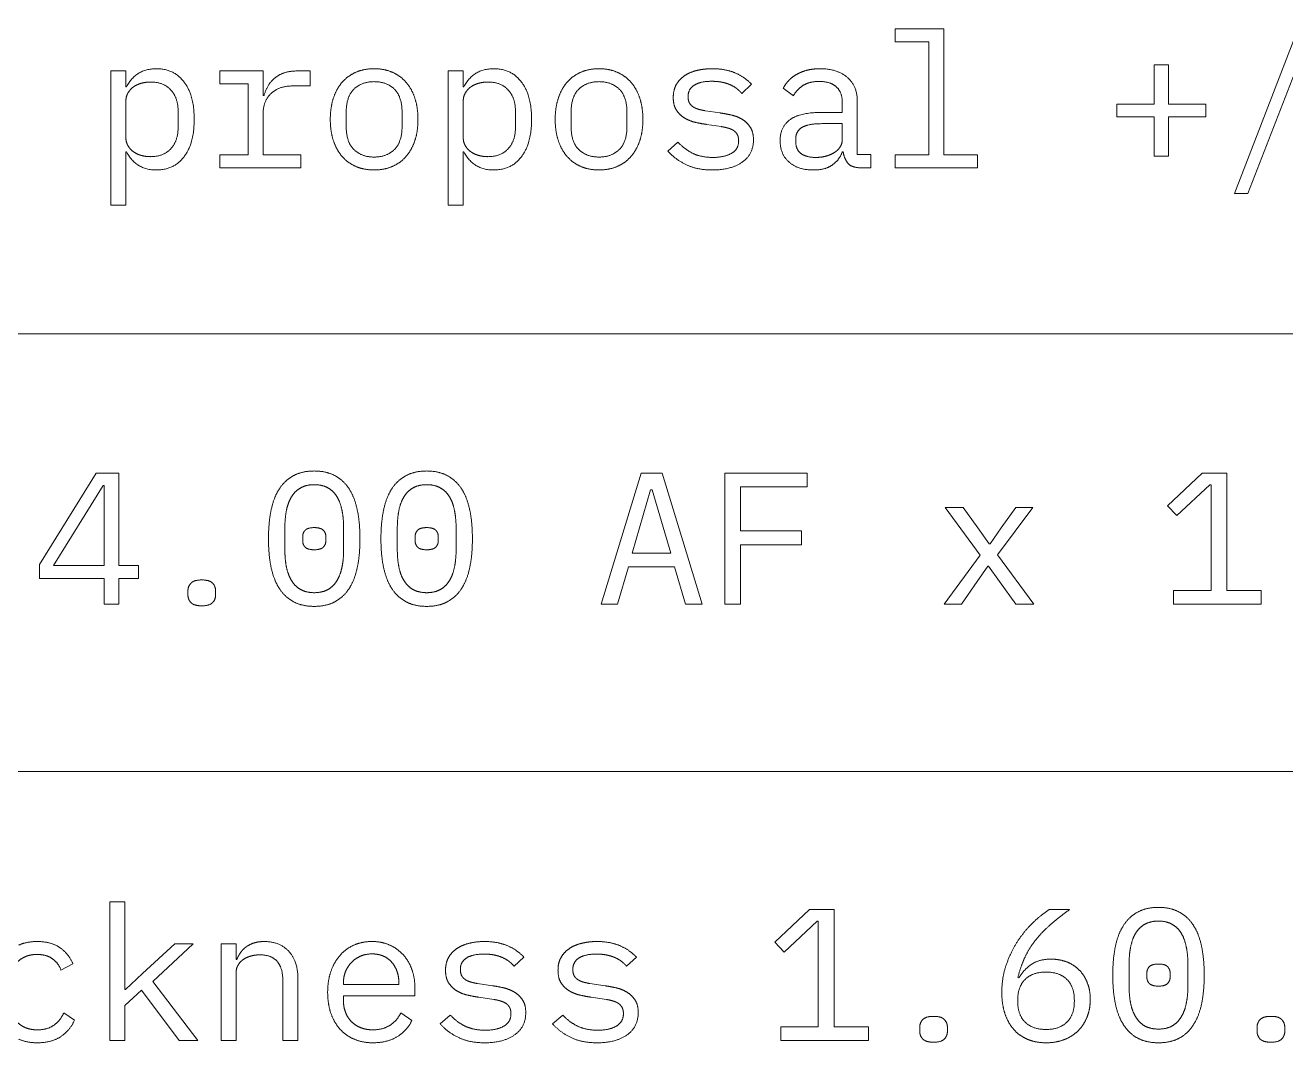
# Model space of a CAD drawing. Header units: millimetres. Extents: x 25 to 584, y 11 to 410.
# Drawn here: x 531.99 to 552.17, y 89.01 to 105.29 of the extents above; entities that cross this region are included whole.
import ezdxf

# ---------------------------------------------------------------- set-up
doc = ezdxf.new("R2010")
doc.units = ezdxf.units.MM
doc.layers.add('dims', color=7, linetype='Continuous', lineweight=5)

msp = doc.modelspace()

# ---------------------------------------------------------------- linework, layer by layer
at = {"layer": 'dims'}
for p, q in [((545.913, 105.23), (545.913, 105.026)), ((546.693, 105.23), (545.913, 105.23)), ((546.693, 103.214), (546.693, 105.23)), ((552.387, 105.29), (551.343, 102.596)), ((551.559, 102.596), (552.603, 105.29)), ((545.913, 105.026), (546.453, 105.026)), ((546.453, 105.026), (546.453, 103.214)), ((533.358, 104.558), (533.358, 102.41)), ((533.598, 104.558), (533.358, 104.558)), ((533.598, 104.306), (533.598, 104.558)), ((535.104, 104.558), (535.104, 104.354)), ((535.797, 104.558), (535.104, 104.558)), ((535.797, 104.168), (535.797, 104.558)), ((536.55, 104.558), (536.334, 104.558)), ((536.55, 104.318), (536.55, 104.558)), ((538.758, 104.558), (538.758, 102.41)), ((538.998, 104.558), (538.758, 104.558)), ((538.998, 104.306), (538.998, 104.558)), ((550.059, 104.654), (550.059, 104.027)), ((550.287, 104.654), (550.059, 104.654)), ((550.287, 104.027), (550.287, 104.654)), ((535.104, 104.354), (535.557, 104.354)), ((535.557, 104.354), (535.557, 103.214)), ((543.459, 104.198), (543.615, 104.345)), ((533.61, 104.306), (533.598, 104.306)), ((535.812, 104.168), (535.797, 104.168)), ((536.259, 104.318), (536.55, 104.318)), ((539.01, 104.306), (538.998, 104.306)), ((544.122, 104.282), (544.284, 104.162)), ((533.598, 103.505), (533.598, 104.063)), ((538.998, 103.505), (538.998, 104.063)), ((543.114, 103.886), (542.871, 103.922)), ((545.067, 104.048), (545.067, 103.895)), ((545.307, 103.22), (545.307, 104.072)), ((549.459, 104.027), (549.459, 103.823)), ((550.059, 104.027), (549.459, 104.027)), ((550.887, 104.027), (550.287, 104.027)), ((550.887, 103.823), (550.887, 104.027)), ((534.435, 103.916), (534.435, 103.652)), ((535.797, 103.214), (535.797, 103.883)), ((537.126, 103.673), (537.126, 103.895)), ((538.02, 103.895), (538.02, 103.673)), ((539.835, 103.916), (539.835, 103.652)), ((540.726, 103.673), (540.726, 103.895)), ((541.62, 103.895), (541.62, 103.673)), ((545.067, 103.895), (544.737, 103.895)), ((544.737, 103.715), (545.067, 103.715)), ((545.067, 103.715), (545.067, 103.46)), ((549.459, 103.823), (550.059, 103.823)), ((550.059, 103.823), (550.059, 103.196)), ((550.287, 103.823), (550.887, 103.823)), ((550.287, 103.196), (550.287, 103.823)), ((542.892, 103.703), (543.135, 103.667)), ((542.436, 103.418), (542.274, 103.277)), ((544.323, 103.418), (544.323, 103.481)), ((533.598, 103.262), (533.61, 103.262)), ((533.598, 102.41), (533.598, 103.262)), ((535.104, 103.214), (535.104, 103.01)), ((535.557, 103.214), (535.104, 103.214)), ((536.397, 103.214), (535.797, 103.214)), ((536.397, 103.01), (536.397, 103.214)), ((538.998, 103.262), (539.01, 103.262)), ((538.998, 102.41), (538.998, 103.262)), ((545.067, 103.262), (545.082, 103.262)), ((545.523, 103.22), (545.307, 103.22)), ((545.523, 103.01), (545.523, 103.22)), ((545.913, 103.214), (545.913, 103.01)), ((546.453, 103.214), (545.913, 103.214)), ((547.233, 103.214), (546.693, 103.214)), ((547.233, 103.01), (547.233, 103.214)), ((550.059, 103.196), (550.287, 103.196)), ((535.104, 103.01), (536.397, 103.01)), ((545.358, 103.01), (545.523, 103.01)), ((545.913, 103.01), (547.233, 103.01)), ((551.343, 102.596), (551.559, 102.596)), ((533.358, 102.41), (533.598, 102.41)), ((538.758, 102.41), (538.998, 102.41)), ((432.22, 100.35), (566.75, 100.35)), ((533.122, 98.122), (532.216, 96.661)), ((533.489, 98.122), (533.122, 98.122)), ((533.489, 96.646), (533.489, 98.122)), ((541.849, 98.122), (541.207, 96.028)), ((542.182, 98.122), (541.849, 98.122)), ((542.824, 96.028), (542.182, 98.122)), ((543.184, 98.122), (543.184, 96.028)), ((544.504, 98.122), (543.184, 98.122)), ((544.504, 97.903), (544.504, 98.122)), ((550.829, 98.122), (550.273, 97.603)), ((551.221, 98.122), (550.829, 98.122)), ((551.221, 96.247), (551.221, 98.122)), ((532.441, 96.646), (533.236, 97.927)), ((533.236, 97.927), (533.249, 97.927)), ((533.249, 97.927), (533.249, 96.646)), ((543.436, 97.903), (544.504, 97.903)), ((543.436, 97.198), (543.436, 97.903)), ((550.42, 97.444), (550.949, 97.936)), ((550.949, 97.936), (550.969, 97.936)), ((550.969, 97.936), (550.969, 96.247)), ((541.705, 96.844), (541.999, 97.855)), ((541.999, 97.855), (542.026, 97.855)), ((542.026, 97.855), (542.32, 96.844)), ((546.712, 97.576), (547.274, 96.814)), ((547, 97.576), (546.712, 97.576)), ((547.234, 97.249), (547, 97.576)), ((547.552, 96.817), (548.119, 97.576)), ((547.844, 97.576), (547.612, 97.249)), ((548.119, 97.576), (547.844, 97.576)), ((550.273, 97.603), (550.42, 97.444)), ((536.144, 96.904), (536.144, 97.246)), ((536.429, 97.108), (536.429, 97.042)), ((536.8, 97.042), (536.8, 97.108)), ((537.085, 97.246), (537.085, 96.904)), ((537.944, 96.904), (537.944, 97.246)), ((538.229, 97.108), (538.229, 97.042)), ((538.6, 97.042), (538.6, 97.108)), ((538.885, 97.246), (538.885, 96.904)), ((544.414, 97.198), (543.436, 97.198)), ((544.414, 96.979), (544.414, 97.198)), ((547.42, 96.991), (547.234, 97.249)), ((547.612, 97.249), (547.432, 96.991)), ((543.436, 96.979), (544.414, 96.979)), ((543.436, 96.028), (543.436, 96.979)), ((547.432, 96.991), (547.42, 96.991)), ((532.216, 96.661), (532.216, 96.439)), ((542.32, 96.844), (541.705, 96.844)), ((547.274, 96.814), (546.697, 96.028)), ((548.134, 96.028), (547.552, 96.817)), ((533.249, 96.646), (532.441, 96.646)), ((533.8, 96.646), (533.489, 96.646)), ((533.8, 96.439), (533.8, 96.646)), ((541.469, 96.028), (541.645, 96.625)), ((541.645, 96.625), (542.38, 96.625)), ((542.38, 96.625), (542.557, 96.028)), ((547.225, 96.391), (547.396, 96.637)), ((547.396, 96.637), (547.409, 96.637)), ((547.409, 96.637), (547.585, 96.391)), ((532.216, 96.439), (533.249, 96.439)), ((533.249, 96.439), (533.249, 96.028)), ((533.489, 96.439), (533.8, 96.439)), ((533.489, 96.028), (533.489, 96.439)), ((546.974, 96.028), (547.225, 96.391)), ((547.585, 96.391), (547.846, 96.028)), ((534.592, 96.235), (534.592, 96.181)), ((535.036, 96.181), (535.036, 96.235)), ((550.369, 96.247), (550.369, 96.028)), ((550.969, 96.247), (550.369, 96.247)), ((551.774, 96.247), (551.221, 96.247)), ((551.774, 96.028), (551.774, 96.247)), ((533.249, 96.028), (533.489, 96.028)), ((541.207, 96.028), (541.469, 96.028)), ((542.557, 96.028), (542.824, 96.028)), ((543.184, 96.028), (543.436, 96.028)), ((546.697, 96.028), (546.974, 96.028)), ((547.846, 96.028), (548.134, 96.028)), ((550.369, 96.028), (551.774, 96.028)), ((432.22, 93.35), (566.75, 93.35)), ((533.343, 91.266), (533.343, 89.046)), ((533.583, 91.266), (533.343, 91.266)), ((533.583, 89.865), (533.583, 91.266)), ((544.542, 91.14), (543.987, 90.621)), ((544.935, 91.14), (544.542, 91.14)), ((544.935, 89.265), (544.935, 91.14)), ((548.703, 91.14), (548.379, 91.14)), ((544.134, 90.462), (544.662, 90.954)), ((544.662, 90.954), (544.683, 90.954)), ((544.683, 90.954), (544.683, 89.265)), ((543.987, 90.621), (544.134, 90.462)), ((534.381, 90.594), (533.865, 90.12)), ((534.033, 89.988), (534.675, 90.594)), ((534.675, 90.594), (534.381, 90.594)), ((535.122, 90.594), (535.122, 89.046)), ((535.362, 90.594), (535.122, 90.594)), ((535.362, 90.342), (535.362, 90.594)), ((532.56, 90.171), (532.752, 90.273)), ((535.374, 90.342), (535.362, 90.342)), ((539.814, 90.234), (539.97, 90.381)), ((541.614, 90.234), (541.77, 90.381)), ((549.657, 89.922), (549.657, 90.264)), ((550.599, 90.264), (550.599, 89.922)), ((533.865, 90.12), (533.595, 89.865)), ((535.362, 89.046), (535.362, 90.12)), ((536.112, 89.997), (536.112, 89.046)), ((536.352, 89.046), (536.352, 90.039)), ((547.893, 90.048), (547.878, 90.054)), ((549.942, 90.126), (549.942, 90.06)), ((550.314, 90.06), (550.314, 90.126)), ((533.595, 89.865), (533.583, 89.865)), ((533.583, 89.607), (533.85, 89.85)), ((533.85, 89.85), (534.453, 89.046)), ((534.75, 89.046), (534.033, 89.988)), ((537.081, 89.94), (537.081, 89.961)), ((537.969, 89.94), (537.081, 89.94)), ((537.969, 89.973), (537.969, 89.94)), ((538.227, 89.76), (538.227, 89.874)), ((539.469, 89.922), (539.226, 89.958)), ((541.269, 89.922), (541.026, 89.958)), ((533.583, 89.046), (533.583, 89.607)), ((537.081, 89.76), (538.227, 89.76)), ((537.081, 89.688), (537.081, 89.76)), ((539.247, 89.739), (539.49, 89.703)), ((541.047, 89.739), (541.29, 89.703)), ((547.875, 89.67), (547.875, 89.694)), ((548.781, 89.694), (548.781, 89.67)), ((532.776, 89.37), (532.605, 89.487)), ((538.176, 89.367), (537.999, 89.487)), ((538.791, 89.454), (538.629, 89.313)), ((540.591, 89.454), (540.429, 89.313)), ((544.083, 89.265), (544.083, 89.046)), ((544.683, 89.265), (544.083, 89.265)), ((545.487, 89.265), (544.935, 89.265)), ((545.487, 89.046), (545.487, 89.265)), ((546.306, 89.253), (546.306, 89.199)), ((546.75, 89.199), (546.75, 89.253)), ((551.706, 89.253), (551.706, 89.199)), ((552.15, 89.199), (552.15, 89.253)), ((533.343, 89.046), (533.583, 89.046)), ((534.453, 89.046), (534.75, 89.046)), ((535.122, 89.046), (535.362, 89.046)), ((536.112, 89.046), (536.352, 89.046)), ((544.083, 89.046), (545.487, 89.046))]:
    msp.add_line(p, q, dxfattribs=at)
for points in [[(533.61, 104.306), (533.76, 104.594), (534.087, 104.594)], [(534.087, 104.594), (534.372, 104.594), (534.532, 104.381)], [(535.994, 104.454), (536.127, 104.558), (536.334, 104.558)], [(537.058, 104.374), (537.15, 104.48), (537.28, 104.537)], [(537.28, 104.537), (537.411, 104.594), (537.573, 104.594)], [(537.573, 104.594), (537.735, 104.594), (537.865, 104.537)], [(537.865, 104.537), (537.996, 104.48), (538.087, 104.374)], [(539.01, 104.306), (539.16, 104.594), (539.487, 104.594)], [(539.487, 104.594), (539.772, 104.594), (539.932, 104.381)], [(540.659, 104.374), (540.75, 104.48), (540.88, 104.537)], [(540.88, 104.537), (541.011, 104.594), (541.173, 104.594)], [(541.173, 104.594), (541.335, 104.594), (541.465, 104.537)], [(541.465, 104.537), (541.596, 104.48), (541.687, 104.374)], [(542.538, 104.479), (542.622, 104.537), (542.736, 104.566)], [(542.736, 104.566), (542.85, 104.594), (542.985, 104.594)], [(542.985, 104.594), (543.195, 104.594), (543.349, 104.528)], [(543.349, 104.528), (543.504, 104.462), (543.615, 104.345)], [(544.329, 104.499), (544.404, 104.543), (544.5, 104.569)], [(544.5, 104.569), (544.596, 104.594), (544.713, 104.594)], [(544.713, 104.594), (544.986, 104.594), (545.146, 104.456)], [(533.841, 104.36), (533.769, 104.339), (533.715, 104.299)], [(533.994, 104.381), (533.913, 104.381), (533.841, 104.36)], [(534.319, 104.253), (534.204, 104.381), (533.994, 104.381)], [(534.532, 104.381), (534.693, 104.168), (534.693, 103.784)], [(535.812, 104.168), (535.86, 104.351), (535.994, 104.454)], [(536.919, 104.117), (536.967, 104.267), (537.058, 104.374)], [(537.573, 104.387), (537.372, 104.387), (537.249, 104.267)], [(537.897, 104.267), (537.774, 104.387), (537.573, 104.387)], [(538.087, 104.374), (538.179, 104.267), (538.227, 104.117)], [(539.241, 104.36), (539.169, 104.339), (539.115, 104.299)], [(539.394, 104.381), (539.313, 104.381), (539.241, 104.36)], [(539.719, 104.253), (539.604, 104.381), (539.394, 104.381)], [(539.932, 104.381), (540.093, 104.168), (540.093, 103.784)], [(540.519, 104.117), (540.567, 104.267), (540.659, 104.374)], [(541.173, 104.387), (540.972, 104.387), (540.849, 104.267)], [(541.497, 104.267), (541.374, 104.387), (541.173, 104.387)], [(541.687, 104.374), (541.779, 104.267), (541.827, 104.117)], [(542.361, 104.132), (542.361, 104.249), (542.407, 104.335)], [(542.407, 104.335), (542.454, 104.42), (542.538, 104.479)], [(542.695, 104.33), (542.598, 104.267), (542.598, 104.147)], [(542.976, 104.393), (542.793, 104.393), (542.695, 104.33)], [(543.156, 104.375), (543.078, 104.393), (542.976, 104.393)], [(543.292, 104.329), (543.234, 104.357), (543.156, 104.375)], [(543.391, 104.265), (543.351, 104.3), (543.292, 104.329)], [(544.122, 104.282), (544.152, 104.342), (544.203, 104.399)], [(544.203, 104.399), (544.254, 104.456), (544.329, 104.499)], [(544.443, 104.329), (544.344, 104.267), (544.284, 104.162)], [(544.698, 104.39), (544.542, 104.39), (544.443, 104.329)], [(544.971, 104.305), (544.875, 104.39), (544.698, 104.39)], [(545.146, 104.456), (545.307, 104.318), (545.307, 104.072)], [(533.629, 104.199), (533.598, 104.141), (533.598, 104.063)], [(533.715, 104.299), (533.661, 104.258), (533.629, 104.199)], [(534.435, 103.916), (534.435, 104.126), (534.319, 104.253)], [(535.924, 104.198), (535.797, 104.078), (535.797, 103.883)], [(536.259, 104.318), (536.052, 104.318), (535.924, 104.198)], [(537.249, 104.267), (537.126, 104.147), (537.126, 103.895)], [(538.02, 103.895), (538.02, 104.147), (537.897, 104.267)], [(539.029, 104.199), (538.998, 104.141), (538.998, 104.063)], [(539.115, 104.299), (539.061, 104.258), (539.029, 104.199)], [(539.835, 103.916), (539.835, 104.126), (539.719, 104.253)], [(540.849, 104.267), (540.726, 104.147), (540.726, 103.895)], [(541.62, 103.895), (541.62, 104.147), (541.497, 104.267)], [(542.413, 103.928), (542.361, 104.006), (542.361, 104.132)], [(542.598, 104.147), (542.598, 104.087), (542.62, 104.046)], [(543.459, 104.198), (543.432, 104.231), (543.391, 104.265)], [(545.067, 104.048), (545.067, 104.219), (544.971, 104.305)], [(536.871, 103.784), (536.871, 103.967), (536.919, 104.117)], [(538.227, 104.117), (538.275, 103.967), (538.275, 103.784)], [(540.471, 103.784), (540.471, 103.967), (540.519, 104.117)], [(541.827, 104.117), (541.875, 103.967), (541.875, 103.784)], [(542.544, 103.804), (542.466, 103.85), (542.413, 103.928)], [(542.62, 104.046), (542.643, 104.006), (542.682, 103.982)], [(542.682, 103.982), (542.721, 103.958), (542.77, 103.944)], [(542.77, 103.944), (542.82, 103.931), (542.871, 103.922)], [(534.693, 103.784), (534.693, 103.4), (534.532, 103.187)], [(536.919, 103.449), (536.871, 103.598), (536.871, 103.784)], [(538.275, 103.784), (538.275, 103.598), (538.227, 103.449)], [(540.093, 103.784), (540.093, 103.4), (539.932, 103.187)], [(540.519, 103.449), (540.471, 103.598), (540.471, 103.784)], [(541.875, 103.784), (541.875, 103.598), (541.827, 103.449)], [(542.716, 103.736), (542.622, 103.757), (542.544, 103.804)], [(542.892, 103.703), (542.811, 103.715), (542.716, 103.736)], [(543.114, 103.886), (543.198, 103.874), (543.291, 103.853)], [(543.291, 103.853), (543.384, 103.832), (543.462, 103.786)], [(543.462, 103.786), (543.54, 103.739), (543.592, 103.661)], [(544.071, 103.445), (544.071, 103.661), (544.228, 103.778)], [(544.228, 103.778), (544.386, 103.895), (544.737, 103.895)], [(544.737, 103.715), (544.521, 103.715), (544.422, 103.655)], [(534.319, 103.315), (534.435, 103.442), (534.435, 103.652)], [(537.126, 103.673), (537.126, 103.421), (537.249, 103.301)], [(537.897, 103.301), (538.02, 103.421), (538.02, 103.673)], [(539.719, 103.315), (539.835, 103.442), (539.835, 103.652)], [(540.726, 103.673), (540.726, 103.421), (540.849, 103.301)], [(541.497, 103.301), (541.62, 103.421), (541.62, 103.673)], [(543.237, 103.644), (543.189, 103.658), (543.135, 103.667)], [(543.324, 103.607), (543.285, 103.631), (543.237, 103.644)], [(543.385, 103.543), (543.363, 103.583), (543.324, 103.607)], [(543.408, 103.442), (543.408, 103.502), (543.385, 103.543)], [(543.592, 103.661), (543.645, 103.583), (543.645, 103.457)], [(544.422, 103.655), (544.323, 103.595), (544.323, 103.481)], [(533.598, 103.505), (533.598, 103.427), (533.629, 103.369)], [(533.629, 103.369), (533.661, 103.31), (533.715, 103.27)], [(533.994, 103.187), (534.204, 103.187), (534.319, 103.315)], [(537.058, 103.194), (536.967, 103.301), (536.919, 103.449)], [(538.227, 103.449), (538.179, 103.301), (538.087, 103.194)], [(538.998, 103.505), (538.998, 103.427), (539.029, 103.369)], [(539.029, 103.369), (539.061, 103.31), (539.115, 103.27)], [(539.394, 103.187), (539.604, 103.187), (539.719, 103.315)], [(540.659, 103.194), (540.567, 103.301), (540.519, 103.449)], [(541.827, 103.449), (541.779, 103.301), (541.687, 103.194)], [(542.436, 103.418), (542.547, 103.301), (542.679, 103.238)], [(543.292, 103.24), (543.408, 103.304), (543.408, 103.442)], [(543.645, 103.457), (543.645, 103.226), (543.466, 103.1)], [(544.215, 103.1), (544.071, 103.226), (544.071, 103.445)], [(544.323, 103.418), (544.323, 103.298), (544.408, 103.236)], [(544.947, 103.258), (545.004, 103.295), (545.035, 103.348)], [(545.035, 103.348), (545.067, 103.4), (545.067, 103.46)], [(534.087, 102.974), (533.76, 102.974), (533.61, 103.262)], [(533.715, 103.27), (533.769, 103.229), (533.841, 103.208)], [(533.841, 103.208), (533.913, 103.187), (533.994, 103.187)], [(534.532, 103.187), (534.372, 102.974), (534.087, 102.974)], [(537.28, 103.031), (537.15, 103.088), (537.058, 103.194)], [(537.249, 103.301), (537.372, 103.181), (537.573, 103.181)], [(537.573, 103.181), (537.774, 103.181), (537.897, 103.301)], [(538.087, 103.194), (537.996, 103.088), (537.865, 103.031)], [(539.487, 102.974), (539.16, 102.974), (539.01, 103.262)], [(539.115, 103.27), (539.169, 103.229), (539.241, 103.208)], [(539.241, 103.208), (539.313, 103.187), (539.394, 103.187)], [(539.932, 103.187), (539.772, 102.974), (539.487, 102.974)], [(540.88, 103.031), (540.75, 103.088), (540.659, 103.194)], [(540.849, 103.301), (540.972, 103.181), (541.173, 103.181)], [(541.173, 103.181), (541.374, 103.181), (541.497, 103.301)], [(541.687, 103.194), (541.596, 103.088), (541.465, 103.031)], [(542.572, 103.057), (542.397, 103.139), (542.274, 103.277)], [(542.679, 103.238), (542.811, 103.175), (542.997, 103.175)], [(542.997, 103.175), (543.177, 103.175), (543.292, 103.24)], [(544.408, 103.236), (544.494, 103.175), (544.644, 103.175)], [(544.644, 103.175), (544.737, 103.175), (544.814, 103.198)], [(544.814, 103.198), (544.89, 103.22), (544.947, 103.258)], [(545.067, 103.262), (545.016, 103.127), (544.903, 103.051)], [(545.157, 103.082), (545.097, 103.154), (545.082, 103.262)], [(537.573, 102.974), (537.411, 102.974), (537.28, 103.031)], [(537.865, 103.031), (537.735, 102.974), (537.573, 102.974)], [(541.173, 102.974), (541.011, 102.974), (540.88, 103.031)], [(541.465, 103.031), (541.335, 102.974), (541.173, 102.974)], [(542.991, 102.974), (542.748, 102.974), (542.572, 103.057)], [(543.466, 103.1), (543.288, 102.974), (542.991, 102.974)], [(544.602, 102.974), (544.359, 102.974), (544.215, 103.1)], [(544.903, 103.051), (544.791, 102.974), (544.602, 102.974)], [(545.358, 103.01), (545.217, 103.01), (545.157, 103.082)], [(536.056, 97.873), (536.146, 98.011), (536.284, 98.084)], [(536.284, 98.084), (536.422, 98.158), (536.614, 98.158)], [(536.614, 98.158), (536.806, 98.158), (536.944, 98.084)], [(536.944, 98.084), (537.082, 98.011), (537.172, 97.873)], [(537.856, 97.873), (537.946, 98.011), (538.084, 98.084)], [(538.084, 98.084), (538.222, 98.158), (538.414, 98.158)], [(538.414, 98.158), (538.606, 98.158), (538.744, 98.084)], [(538.744, 98.084), (538.882, 98.011), (538.972, 97.873)], [(535.924, 97.532), (535.966, 97.735), (536.056, 97.873)], [(536.399, 97.889), (536.309, 97.84), (536.253, 97.75)], [(536.614, 97.939), (536.489, 97.939), (536.399, 97.889)], [(536.83, 97.889), (536.74, 97.939), (536.614, 97.939)], [(536.976, 97.75), (536.92, 97.84), (536.83, 97.889)], [(537.172, 97.873), (537.262, 97.735), (537.304, 97.532)], [(537.724, 97.532), (537.766, 97.735), (537.856, 97.873)], [(538.199, 97.889), (538.109, 97.84), (538.053, 97.75)], [(538.414, 97.939), (538.289, 97.939), (538.199, 97.889)], [(538.63, 97.889), (538.54, 97.939), (538.414, 97.939)], [(538.776, 97.75), (538.72, 97.84), (538.63, 97.889)], [(538.972, 97.873), (539.062, 97.735), (539.104, 97.532)], [(536.253, 97.75), (536.197, 97.66), (536.17, 97.531)], [(537.058, 97.531), (537.031, 97.66), (536.976, 97.75)], [(538.053, 97.75), (537.997, 97.66), (537.97, 97.531)], [(538.858, 97.531), (538.831, 97.66), (538.776, 97.75)], [(535.882, 97.075), (535.882, 97.33), (535.924, 97.532)], [(536.17, 97.531), (536.144, 97.402), (536.144, 97.246)], [(537.085, 97.246), (537.085, 97.402), (537.058, 97.531)], [(537.304, 97.532), (537.346, 97.33), (537.346, 97.075)], [(537.682, 97.075), (537.682, 97.33), (537.724, 97.532)], [(537.97, 97.531), (537.944, 97.402), (537.944, 97.246)], [(538.885, 97.246), (538.885, 97.402), (538.858, 97.531)], [(539.104, 97.532), (539.146, 97.33), (539.146, 97.075)], [(535.924, 96.616), (535.882, 96.817), (535.882, 97.075)], [(536.429, 97.108), (536.429, 97.168), (536.469, 97.21)], [(536.469, 97.21), (536.509, 97.252), (536.614, 97.252)], [(536.614, 97.252), (536.719, 97.252), (536.76, 97.21)], [(536.76, 97.21), (536.8, 97.168), (536.8, 97.108)], [(537.346, 97.075), (537.346, 96.817), (537.304, 96.616)], [(537.724, 96.616), (537.682, 96.817), (537.682, 97.075)], [(538.229, 97.108), (538.229, 97.168), (538.269, 97.21)], [(538.269, 97.21), (538.309, 97.252), (538.414, 97.252)], [(538.414, 97.252), (538.519, 97.252), (538.56, 97.21)], [(538.56, 97.21), (538.6, 97.168), (538.6, 97.108)], [(539.146, 97.075), (539.146, 96.817), (539.104, 96.616)], [(536.144, 96.904), (536.144, 96.745), (536.17, 96.617)], [(536.469, 96.94), (536.429, 96.982), (536.429, 97.042)], [(536.614, 96.898), (536.509, 96.898), (536.469, 96.94)], [(536.76, 96.94), (536.719, 96.898), (536.614, 96.898)], [(536.8, 97.042), (536.8, 96.982), (536.76, 96.94)], [(537.058, 96.617), (537.085, 96.745), (537.085, 96.904)], [(537.944, 96.904), (537.944, 96.745), (537.97, 96.617)], [(538.269, 96.94), (538.229, 96.982), (538.229, 97.042)], [(538.414, 96.898), (538.309, 96.898), (538.269, 96.94)], [(538.56, 96.94), (538.519, 96.898), (538.414, 96.898)], [(538.6, 97.042), (538.6, 96.982), (538.56, 96.94)], [(538.858, 96.617), (538.885, 96.745), (538.885, 96.904)], [(536.056, 96.277), (535.966, 96.415), (535.924, 96.616)], [(536.17, 96.617), (536.197, 96.49), (536.253, 96.4)], [(536.976, 96.4), (537.031, 96.49), (537.058, 96.617)], [(537.304, 96.616), (537.262, 96.415), (537.172, 96.277)], [(537.856, 96.277), (537.766, 96.415), (537.724, 96.616)], [(537.97, 96.617), (537.997, 96.49), (538.053, 96.4)], [(538.776, 96.4), (538.831, 96.49), (538.858, 96.617)], [(539.104, 96.616), (539.062, 96.415), (538.972, 96.277)], [(534.592, 96.235), (534.592, 96.313), (534.642, 96.364)], [(534.642, 96.364), (534.691, 96.415), (534.814, 96.415)], [(534.814, 96.415), (534.937, 96.415), (534.987, 96.364)], [(534.987, 96.364), (535.036, 96.313), (535.036, 96.235)], [(536.284, 96.065), (536.146, 96.139), (536.056, 96.277)], [(536.253, 96.4), (536.309, 96.31), (536.399, 96.26)], [(536.399, 96.26), (536.489, 96.211), (536.614, 96.211)], [(536.614, 96.211), (536.74, 96.211), (536.83, 96.26)], [(536.83, 96.26), (536.92, 96.31), (536.976, 96.4)], [(537.172, 96.277), (537.082, 96.139), (536.944, 96.065)], [(538.084, 96.065), (537.946, 96.139), (537.856, 96.277)], [(538.053, 96.4), (538.109, 96.31), (538.199, 96.26)], [(538.199, 96.26), (538.289, 96.211), (538.414, 96.211)], [(538.414, 96.211), (538.54, 96.211), (538.63, 96.26)], [(538.63, 96.26), (538.72, 96.31), (538.776, 96.4)], [(538.972, 96.277), (538.882, 96.139), (538.744, 96.065)], [(534.642, 96.052), (534.592, 96.103), (534.592, 96.181)], [(534.814, 96.001), (534.691, 96.001), (534.642, 96.052)], [(534.987, 96.052), (534.937, 96.001), (534.814, 96.001)], [(535.036, 96.181), (535.036, 96.103), (534.987, 96.052)], [(536.614, 95.992), (536.422, 95.992), (536.284, 96.065)], [(536.944, 96.065), (536.806, 95.992), (536.614, 95.992)], [(538.414, 95.992), (538.222, 95.992), (538.084, 96.065)], [(538.744, 96.065), (538.606, 95.992), (538.414, 95.992)], [(548.115, 90.928), (548.25, 91.059), (548.379, 91.14)], [(548.703, 91.14), (548.532, 91.017), (548.399, 90.9)], [(549.57, 90.891), (549.66, 91.029), (549.798, 91.102)], [(549.798, 91.102), (549.936, 91.176), (550.128, 91.176)], [(550.128, 91.176), (550.32, 91.176), (550.458, 91.102)], [(550.458, 91.102), (550.596, 91.029), (550.686, 90.891)], [(547.87, 90.628), (547.98, 90.798), (548.115, 90.928)], [(548.399, 90.9), (548.265, 90.783), (548.163, 90.655)], [(549.438, 90.55), (549.48, 90.753), (549.57, 90.891)], [(549.912, 90.907), (549.822, 90.858), (549.766, 90.768)], [(550.128, 90.957), (550.002, 90.957), (549.912, 90.907)], [(550.344, 90.907), (550.254, 90.957), (550.128, 90.957)], [(550.489, 90.768), (550.434, 90.858), (550.344, 90.907)], [(550.686, 90.891), (550.776, 90.753), (550.818, 90.55)], [(531.885, 90.573), (532.014, 90.63), (532.179, 90.63)], [(532.179, 90.63), (532.404, 90.63), (532.545, 90.531)], [(535.522, 90.543), (535.575, 90.582), (535.647, 90.606)], [(535.647, 90.606), (535.719, 90.63), (535.815, 90.63)], [(535.815, 90.63), (536.058, 90.63), (536.205, 90.475)], [(537.25, 90.573), (537.381, 90.63), (537.54, 90.63)], [(537.54, 90.63), (537.696, 90.63), (537.823, 90.573)], [(538.893, 90.514), (538.977, 90.573), (539.091, 90.601)], [(539.091, 90.601), (539.205, 90.63), (539.34, 90.63)], [(539.34, 90.63), (539.55, 90.63), (539.704, 90.564)], [(540.693, 90.514), (540.777, 90.573), (540.891, 90.601)], [(540.891, 90.601), (541.005, 90.63), (541.14, 90.63)], [(541.14, 90.63), (541.35, 90.63), (541.504, 90.564)], [(547.69, 90.253), (547.761, 90.459), (547.87, 90.628)], [(548.163, 90.655), (548.061, 90.528), (547.992, 90.382)], [(549.766, 90.768), (549.711, 90.678), (549.684, 90.549)], [(550.572, 90.549), (550.545, 90.678), (550.489, 90.768)], [(532.179, 90.423), (532.074, 90.423), (531.991, 90.388)], [(532.42, 90.357), (532.323, 90.423), (532.179, 90.423)], [(532.545, 90.531), (532.686, 90.432), (532.752, 90.273)], [(535.374, 90.342), (535.398, 90.399), (535.434, 90.451)], [(535.434, 90.451), (535.47, 90.504), (535.522, 90.543)], [(535.605, 90.399), (535.536, 90.381), (535.482, 90.345)], [(535.746, 90.417), (535.674, 90.417), (535.605, 90.399)], [(536.019, 90.313), (535.926, 90.417), (535.746, 90.417)], [(536.205, 90.475), (536.352, 90.321), (536.352, 90.039)], [(536.881, 90.153), (536.934, 90.303), (537.027, 90.409)], [(537.027, 90.409), (537.12, 90.516), (537.25, 90.573)], [(537.54, 90.432), (537.441, 90.432), (537.357, 90.396)], [(537.715, 90.399), (537.636, 90.432), (537.54, 90.432)], [(537.85, 90.304), (537.795, 90.366), (537.715, 90.399)], [(537.823, 90.573), (537.951, 90.516), (538.041, 90.415)], [(538.041, 90.415), (538.131, 90.315), (538.179, 90.177)], [(538.762, 90.37), (538.809, 90.456), (538.893, 90.514)], [(539.331, 90.429), (539.148, 90.429), (539.05, 90.366)], [(539.511, 90.411), (539.433, 90.429), (539.331, 90.429)], [(539.647, 90.364), (539.589, 90.393), (539.511, 90.411)], [(539.704, 90.564), (539.859, 90.498), (539.97, 90.381)], [(540.562, 90.37), (540.609, 90.456), (540.693, 90.514)], [(541.131, 90.429), (540.948, 90.429), (540.85, 90.366)], [(541.311, 90.411), (541.233, 90.429), (541.131, 90.429)], [(541.447, 90.364), (541.389, 90.393), (541.311, 90.411)], [(541.504, 90.564), (541.659, 90.498), (541.77, 90.381)], [(549.396, 90.093), (549.396, 90.348), (549.438, 90.55)], [(549.684, 90.549), (549.657, 90.42), (549.657, 90.264)], [(550.599, 90.264), (550.599, 90.42), (550.572, 90.549)], [(550.818, 90.55), (550.86, 90.348), (550.86, 90.093)], [(531.991, 90.388), (531.909, 90.354), (531.852, 90.291)], [(532.56, 90.171), (532.518, 90.291), (532.42, 90.357)], [(535.395, 90.252), (535.362, 90.195), (535.362, 90.12)], [(535.482, 90.345), (535.428, 90.309), (535.395, 90.252)], [(536.112, 89.997), (536.112, 90.21), (536.019, 90.313)], [(537.211, 90.297), (537.15, 90.234), (537.115, 90.148)], [(537.357, 90.396), (537.273, 90.36), (537.211, 90.297)], [(537.937, 90.159), (537.906, 90.243), (537.85, 90.304)], [(538.716, 90.168), (538.716, 90.285), (538.762, 90.37)], [(539.05, 90.366), (538.953, 90.303), (538.953, 90.183)], [(539.746, 90.301), (539.706, 90.336), (539.647, 90.364)], [(539.814, 90.234), (539.787, 90.267), (539.746, 90.301)], [(540.516, 90.168), (540.516, 90.285), (540.562, 90.37)], [(540.85, 90.366), (540.753, 90.303), (540.753, 90.183)], [(541.546, 90.301), (541.506, 90.336), (541.447, 90.364)], [(541.614, 90.234), (541.587, 90.267), (541.546, 90.301)], [(547.62, 89.814), (547.62, 90.048), (547.69, 90.253)], [(547.992, 90.382), (547.923, 90.237), (547.878, 90.054)], [(547.893, 90.048), (547.968, 90.177), (548.091, 90.262)], [(548.091, 90.262), (548.214, 90.348), (548.409, 90.348)], [(548.409, 90.348), (548.547, 90.348), (548.661, 90.303)], [(548.661, 90.303), (548.775, 90.258), (548.859, 90.174)], [(549.942, 90.126), (549.942, 90.186), (549.982, 90.228)], [(549.982, 90.228), (550.023, 90.27), (550.128, 90.27)], [(550.128, 90.27), (550.233, 90.27), (550.273, 90.228)], [(550.273, 90.228), (550.314, 90.186), (550.314, 90.126)], [(536.829, 89.817), (536.829, 90.003), (536.881, 90.153)], [(537.115, 90.148), (537.081, 90.063), (537.081, 89.961)], [(537.969, 89.973), (537.969, 90.075), (537.937, 90.159)], [(538.179, 90.177), (538.227, 90.039), (538.227, 89.874)], [(538.768, 89.964), (538.716, 90.042), (538.716, 90.168)], [(538.953, 90.183), (538.953, 90.123), (538.975, 90.082)], [(538.975, 90.082), (538.998, 90.042), (539.037, 90.018)], [(539.037, 90.018), (539.076, 89.994), (539.125, 89.98)], [(540.568, 89.964), (540.516, 90.042), (540.516, 90.168)], [(540.753, 90.183), (540.753, 90.123), (540.775, 90.082)], [(540.775, 90.082), (540.798, 90.042), (540.837, 90.018)], [(540.837, 90.018), (540.876, 89.994), (540.925, 89.98)], [(547.994, 90.024), (547.875, 89.907), (547.875, 89.694)], [(548.328, 90.141), (548.112, 90.141), (547.994, 90.024)], [(548.662, 90.024), (548.544, 90.141), (548.328, 90.141)], [(548.781, 89.694), (548.781, 89.907), (548.662, 90.024)], [(548.859, 90.174), (548.943, 90.09), (548.989, 89.97)], [(549.438, 89.634), (549.396, 89.835), (549.396, 90.093)], [(549.982, 89.958), (549.942, 90), (549.942, 90.06)], [(550.314, 90.06), (550.314, 90), (550.273, 89.958)], [(550.86, 90.093), (550.86, 89.835), (550.818, 89.634)], [(536.88, 89.485), (536.829, 89.634), (536.829, 89.817)], [(538.899, 89.839), (538.821, 89.886), (538.768, 89.964)], [(539.071, 89.772), (538.977, 89.793), (538.899, 89.839)], [(539.125, 89.98), (539.175, 89.967), (539.226, 89.958)], [(539.469, 89.922), (539.553, 89.91), (539.646, 89.889)], [(539.646, 89.889), (539.739, 89.868), (539.817, 89.821)], [(539.817, 89.821), (539.895, 89.775), (539.947, 89.697)], [(540.699, 89.839), (540.621, 89.886), (540.568, 89.964)], [(540.871, 89.772), (540.777, 89.793), (540.699, 89.839)], [(540.925, 89.98), (540.975, 89.967), (541.026, 89.958)], [(541.269, 89.922), (541.353, 89.91), (541.446, 89.889)], [(541.446, 89.889), (541.539, 89.868), (541.617, 89.821)], [(541.617, 89.821), (541.695, 89.775), (541.747, 89.697)], [(547.669, 89.478), (547.62, 89.628), (547.62, 89.814)], [(548.989, 89.97), (549.036, 89.85), (549.036, 89.703)], [(549.657, 89.922), (549.657, 89.763), (549.684, 89.635)], [(550.128, 89.916), (550.023, 89.916), (549.982, 89.958)], [(550.273, 89.958), (550.233, 89.916), (550.128, 89.916)], [(550.572, 89.635), (550.599, 89.763), (550.599, 89.922)], [(537.081, 89.688), (537.081, 89.586), (537.114, 89.499)], [(539.247, 89.739), (539.166, 89.751), (539.071, 89.772)], [(539.592, 89.68), (539.544, 89.694), (539.49, 89.703)], [(539.679, 89.643), (539.64, 89.667), (539.592, 89.68)], [(539.74, 89.578), (539.718, 89.619), (539.679, 89.643)], [(539.947, 89.697), (540, 89.619), (540, 89.493)], [(541.047, 89.739), (540.966, 89.751), (540.871, 89.772)], [(541.392, 89.68), (541.344, 89.694), (541.29, 89.703)], [(541.479, 89.643), (541.44, 89.667), (541.392, 89.68)], [(541.54, 89.578), (541.518, 89.619), (541.479, 89.643)], [(541.747, 89.697), (541.8, 89.619), (541.8, 89.493)], [(547.875, 89.67), (547.875, 89.457), (547.994, 89.34)], [(548.662, 89.34), (548.781, 89.457), (548.781, 89.67)], [(549.036, 89.703), (549.036, 89.55), (548.985, 89.422)], [(549.57, 89.295), (549.48, 89.433), (549.438, 89.634)], [(549.684, 89.635), (549.711, 89.508), (549.766, 89.418)], [(550.489, 89.418), (550.545, 89.508), (550.572, 89.635)], [(550.818, 89.634), (550.776, 89.433), (550.686, 89.295)], [(532.443, 89.289), (532.545, 89.361), (532.605, 89.487)], [(537.025, 89.23), (536.931, 89.337), (536.88, 89.485)], [(537.114, 89.499), (537.147, 89.412), (537.209, 89.349)], [(537.825, 89.289), (537.939, 89.361), (537.999, 89.487)], [(538.791, 89.454), (538.902, 89.337), (539.034, 89.274)], [(539.647, 89.275), (539.763, 89.34), (539.763, 89.478)], [(539.763, 89.478), (539.763, 89.538), (539.74, 89.578)], [(540, 89.493), (540, 89.262), (539.821, 89.136)], [(540.591, 89.454), (540.702, 89.337), (540.834, 89.274)], [(541.447, 89.275), (541.563, 89.34), (541.563, 89.478)], [(541.563, 89.478), (541.563, 89.538), (541.54, 89.578)], [(541.8, 89.493), (541.8, 89.262), (541.621, 89.136)], [(546.355, 89.382), (546.405, 89.433), (546.528, 89.433)], [(546.528, 89.433), (546.651, 89.433), (546.7, 89.382)], [(547.81, 89.224), (547.719, 89.328), (547.669, 89.478)], [(548.985, 89.422), (548.934, 89.295), (548.842, 89.203)], [(549.766, 89.418), (549.822, 89.328), (549.912, 89.278)], [(550.344, 89.278), (550.434, 89.328), (550.489, 89.418)], [(551.755, 89.382), (551.805, 89.433), (551.928, 89.433)], [(551.928, 89.433), (552.051, 89.433), (552.1, 89.382)], [(531.852, 89.349), (531.909, 89.286), (531.993, 89.251)], [(531.993, 89.251), (532.077, 89.217), (532.185, 89.217)], [(532.185, 89.217), (532.341, 89.217), (532.443, 89.289)], [(532.776, 89.37), (532.707, 89.214), (532.561, 89.112)], [(537.254, 89.067), (537.12, 89.124), (537.025, 89.23)], [(537.209, 89.349), (537.27, 89.286), (537.359, 89.251)], [(537.359, 89.251), (537.447, 89.217), (537.555, 89.217)], [(537.555, 89.217), (537.711, 89.217), (537.825, 89.289)], [(538.176, 89.367), (538.107, 89.211), (537.946, 89.11)], [(538.927, 89.092), (538.752, 89.175), (538.629, 89.313)], [(539.034, 89.274), (539.166, 89.211), (539.352, 89.211)], [(539.352, 89.211), (539.532, 89.211), (539.647, 89.275)], [(540.727, 89.092), (540.552, 89.175), (540.429, 89.313)], [(540.834, 89.274), (540.966, 89.211), (541.152, 89.211)], [(541.152, 89.211), (541.332, 89.211), (541.447, 89.275)], [(546.306, 89.253), (546.306, 89.331), (546.355, 89.382)], [(546.355, 89.07), (546.306, 89.121), (546.306, 89.199)], [(546.7, 89.382), (546.75, 89.331), (546.75, 89.253)], [(546.75, 89.199), (546.75, 89.121), (546.7, 89.07)], [(548.034, 89.065), (547.902, 89.121), (547.81, 89.224)], [(547.994, 89.34), (548.112, 89.223), (548.328, 89.223)], [(548.328, 89.223), (548.544, 89.223), (548.662, 89.34)], [(548.842, 89.203), (548.751, 89.112), (548.62, 89.061)], [(549.798, 89.083), (549.66, 89.157), (549.57, 89.295)], [(549.912, 89.278), (550.002, 89.229), (550.128, 89.229)], [(550.128, 89.229), (550.254, 89.229), (550.344, 89.278)], [(550.686, 89.295), (550.596, 89.157), (550.458, 89.083)], [(551.706, 89.253), (551.706, 89.331), (551.755, 89.382)], [(551.755, 89.07), (551.706, 89.121), (551.706, 89.199)], [(552.1, 89.382), (552.15, 89.331), (552.15, 89.253)], [(552.15, 89.199), (552.15, 89.121), (552.1, 89.07)], [(532.182, 89.01), (532.014, 89.01), (531.883, 89.068)], [(532.561, 89.112), (532.416, 89.01), (532.182, 89.01)], [(537.555, 89.01), (537.387, 89.01), (537.254, 89.067)], [(537.946, 89.11), (537.786, 89.01), (537.555, 89.01)], [(539.346, 89.01), (539.103, 89.01), (538.927, 89.092)], [(539.821, 89.136), (539.643, 89.01), (539.346, 89.01)], [(541.146, 89.01), (540.903, 89.01), (540.727, 89.092)], [(541.621, 89.136), (541.443, 89.01), (541.146, 89.01)], [(546.528, 89.019), (546.405, 89.019), (546.355, 89.07)], [(546.7, 89.07), (546.651, 89.019), (546.528, 89.019)], [(548.331, 89.01), (548.166, 89.01), (548.034, 89.065)], [(548.62, 89.061), (548.49, 89.01), (548.331, 89.01)], [(550.128, 89.01), (549.936, 89.01), (549.798, 89.083)], [(550.458, 89.083), (550.32, 89.01), (550.128, 89.01)], [(551.928, 89.019), (551.805, 89.019), (551.755, 89.07)], [(552.1, 89.07), (552.051, 89.019), (551.928, 89.019)]]:
    msp.add_open_spline(points, degree=2, dxfattribs=at)

doc.saveas('drawing.dxf')
